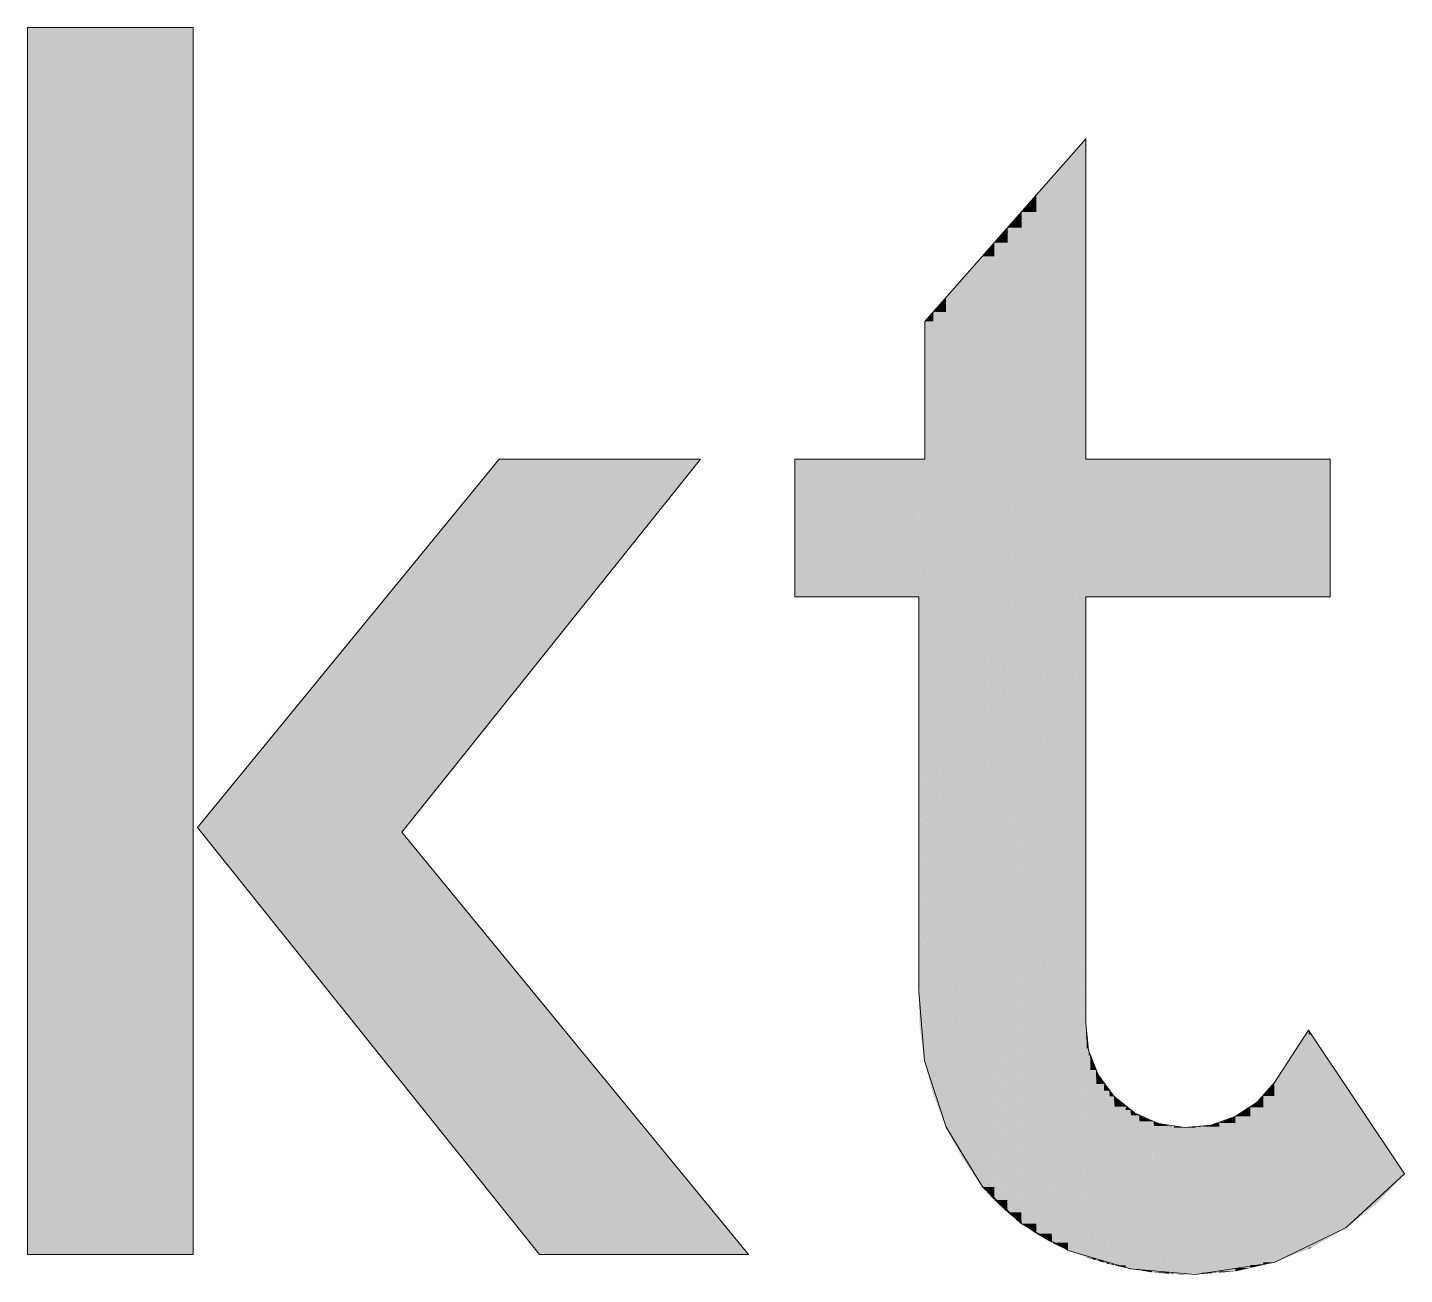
# Model space of a CAD drawing. Extents: x 885 to 2021, y 330 to 1122.
# Drawn here: x 1744.316 to 1748.003, y 644.141 to 647.48 of the extents above; entities that cross this region are included whole.
import ezdxf

# ---------------------------------------------------------------- set-up
doc = ezdxf.new("R2010")
doc.units = 0
doc.layers.get('0').update_dxf_attribs({"lineweight": 25})
doc.layers.add('P11_Plankopf_Ausführung_AF_4_800 Plankopf', color=7, linetype='Continuous', lineweight=25)

# ---------------------------------------------------------------- blocks, each defined once
blk = doc.blocks.new('Referenz-A0T8DITAAL', base_point=(1729.7843, 502.0648))
at = {"layer": 'P11_Plankopf_Ausführung_AF_4_800 Plankopf', "color": 0, "linetype": 'Continuous', "lineweight": 13, "ltscale": 16.9}
for p, q in [((1744.3155, 647.48), (1744.3155, 644.1952)), ((1744.7588, 647.48), (1744.3155, 647.48)), ((1744.7588, 644.1952), (1744.7588, 647.48)), ((1747.1495, 647.1818), (1746.7188, 646.693)), ((1747.1495, 646.3244), (1747.1495, 647.1818)), ((1746.7188, 646.693), (1746.7188, 646.3244)), ((1745.5787, 646.3244), (1744.7711, 645.3386)), ((1745.3178, 645.3261), (1746.1172, 646.3244)), ((1746.1172, 646.3244), (1745.5787, 646.3244)), ((1746.7188, 646.3244), (1746.3706, 646.3244)), ((1746.3706, 646.3244), (1746.3706, 645.9557)), ((1747.804, 646.3244), (1747.1495, 646.3244)), ((1747.804, 645.9557), (1747.804, 646.3244)), ((1746.3706, 645.9557), (1746.7021, 645.9557)), ((1746.7021, 645.9557), (1746.7021, 644.8994)), ((1747.1495, 644.8123), (1747.1495, 645.9557)), ((1747.1495, 645.9557), (1747.804, 645.9557)), ((1744.7711, 645.3386), (1745.6865, 644.1952)), ((1746.2458, 644.1952), (1745.3178, 645.3261)), ((1746.7021, 644.8994), (1746.7174, 644.7132)), ((1747.1495, 644.8123), (1747.1571, 644.7419)), ((1747.746, 644.7959), (1747.6546, 644.655)), ((1748.0028, 644.4107), (1747.746, 644.7959)), ((1747.1571, 644.7419), (1747.1827, 644.6759)), ((1746.7174, 644.7132), (1746.7752, 644.5355)), ((1747.1827, 644.6759), (1747.2246, 644.6188)), ((1747.6079, 644.6031), (1747.6546, 644.655)), ((1747.2246, 644.6188), (1747.2797, 644.5744)), ((1747.2797, 644.5744), (1747.3445, 644.5458)), ((1747.5498, 644.5644), (1747.6079, 644.6031)), ((1746.7752, 644.5355), (1746.8724, 644.3759)), ((1747.3445, 644.5458), (1747.4145, 644.5349)), ((1747.4145, 644.5349), (1747.484, 644.5412)), ((1747.484, 644.5412), (1747.5498, 644.5644)), ((1747.8462, 644.2661), (1748.0028, 644.4107)), ((1746.8724, 644.3759), (1746.9774, 644.2774)), ((1746.9774, 644.2774), (1747.1022, 644.2057)), ((1747.6542, 644.1737), (1747.8462, 644.2661)), ((1747.1022, 644.2057), (1747.2695, 644.1561)), ((1744.3155, 644.1952), (1744.7588, 644.1952)), ((1745.6865, 644.1952), (1746.2458, 644.1952)), ((1747.4435, 644.1415), (1747.6542, 644.1737)), ((1747.2695, 644.1561), (1747.4435, 644.1415))]:
    blk.add_line(p, q, dxfattribs=at)
at = {"layer": 'P11_Plankopf_Ausführung_AF_4_800 Plankopf', "color": 0, "linetype": 'Continuous', "lineweight": 0, "ltscale": 0.0169}
for points in [[(1744.3155, 644.1952), (1744.7588, 644.1952), (1744.3155, 647.48)], [(1744.7588, 644.1952), (1744.7588, 647.48), (1744.3155, 647.48)], [(1747.1495, 647.1281), (1747.1022, 647.1281), (1747.1495, 647.1818)], [(1747.1022, 647.0788), (1747.0588, 647.0788), (1747.1022, 647.1281)], [(1747.1492, 644.2057), (1747.1022, 644.2057), (1747.1022, 647.1281)], [(1747.1495, 646.3244), (1747.1495, 647.1281), (1747.1022, 647.1281)], [(1747.1495, 644.8123), (1747.1395, 644.8123), (1747.1022, 647.1281)], [(1747.1495, 645.9557), (1747.1261, 645.9557), (1747.1022, 647.1281)], [(1747.1495, 646.3244), (1747.1346, 646.3244), (1747.1022, 647.1281)], [(1747.0588, 647.0315), (1747.0171, 647.0315), (1747.0588, 647.0788)], [(1747.1019, 644.2264), (1747.0588, 644.2264), (1747.0588, 647.0788)], [(1747.1022, 644.2057), (1747.1022, 647.0788), (1747.0588, 647.0788)], [(1747.0171, 646.9864), (1746.9774, 646.9864), (1747.0171, 647.0315)], [(1747.0584, 644.2503), (1747.0171, 644.2503), (1747.0171, 647.0315)], [(1747.0588, 644.2264), (1747.0588, 647.0315), (1747.0171, 647.0315)], [(1746.9774, 646.9439), (1746.9399, 646.9439), (1746.9774, 646.9864)], [(1747.0167, 644.2774), (1746.9774, 644.2774), (1746.9774, 646.9864)], [(1747.0171, 644.2503), (1747.0171, 646.9864), (1746.9774, 646.9864)], [(1746.9399, 646.9041), (1746.9048, 646.9041), (1746.9399, 646.9439)], [(1746.9769, 644.3075), (1746.9399, 644.3075), (1746.9399, 646.9439)], [(1746.9774, 644.2774), (1746.9774, 646.9439), (1746.9399, 646.9439)], [(1746.9048, 646.8673), (1746.8724, 646.8673), (1746.9048, 646.9041)], [(1746.9394, 644.3404), (1746.9048, 644.3404), (1746.9048, 646.9041)], [(1746.9399, 644.3075), (1746.9399, 646.9041), (1746.9048, 646.9041)], [(1746.8724, 646.8069), (1746.8191, 646.8069), (1746.8724, 646.8673)], [(1746.9043, 644.3759), (1746.8724, 644.3759), (1746.8724, 646.8673)], [(1746.9048, 644.3404), (1746.9048, 646.8673), (1746.8724, 646.8673)], [(1746.8191, 646.757), (1746.7752, 646.757), (1746.8191, 646.8069)], [(1746.8707, 644.4529), (1746.8191, 644.4529), (1746.8191, 646.8069)], [(1746.8724, 644.3759), (1746.8724, 646.8069), (1746.8191, 646.8069)], [(1746.7752, 646.7183), (1746.7411, 646.7183), (1746.7752, 646.757)], [(1746.8175, 644.5355), (1746.7752, 644.5355), (1746.7752, 646.757)], [(1746.8191, 644.4529), (1746.8191, 646.757), (1746.7752, 646.757)], [(1746.7411, 646.693), (1746.7188, 646.693), (1746.7411, 646.7183)], [(1746.7738, 644.6227), (1746.7411, 644.6227), (1746.7411, 646.7183)], [(1746.7752, 644.5355), (1746.7752, 646.7183), (1746.7411, 646.7183)], [(1746.7228, 646.3244), (1746.7188, 646.3244), (1746.7188, 646.693)], [(1746.7411, 644.6227), (1746.7411, 646.693), (1746.7188, 646.693)], [(1745.5787, 646.0059), (1745.3178, 646.0059), (1745.5787, 646.3244)], [(1745.5787, 645.6519), (1746.1172, 646.3244), (1745.5787, 646.3244)], [(1746.3706, 645.9557), (1746.7021, 645.9557), (1746.3706, 646.3244)], [(1746.7021, 645.9557), (1746.7021, 646.3244), (1746.3706, 646.3244)], [(1746.7026, 645.9557), (1746.7021, 645.9557), (1746.7021, 646.3244)], [(1746.7043, 644.8059), (1746.7043, 646.3244), (1746.7021, 646.3244)], [(1746.7166, 644.8059), (1746.7043, 644.8059), (1746.7043, 646.3244)], [(1746.7174, 644.7132), (1746.7174, 646.3244), (1746.7043, 646.3244)], [(1746.7188, 644.7132), (1746.7174, 644.7132), (1746.7174, 646.3244)], [(1746.7188, 644.7078), (1746.7188, 646.3244), (1746.7174, 646.3244)], [(1746.7411, 644.6227), (1746.7228, 646.3244), (1746.7188, 646.3244)], [(1746.74, 644.7078), (1746.7188, 644.7078), (1746.7188, 646.3244)], [(1747.1495, 645.9557), (1747.1495, 646.3244), (1747.1346, 646.3244)], [(1747.1495, 645.9557), (1747.804, 645.9557), (1747.1495, 646.3244)], [(1747.804, 645.9557), (1747.804, 646.3244), (1747.1495, 646.3244)], [(1745.3178, 645.3386), (1744.7711, 645.3386), (1745.3178, 646.0059)], [(1745.5787, 645.6519), (1745.3178, 645.6519), (1745.3178, 646.0059)], [(1745.5787, 645.6519), (1745.5787, 646.0059), (1745.3178, 646.0059)], [(1746.7043, 644.8059), (1746.7026, 645.9557), (1746.7021, 645.9557)], [(1746.7041, 644.8994), (1746.7021, 644.8994), (1746.7021, 645.9557)], [(1747.1495, 644.8123), (1747.1495, 645.9557), (1747.1261, 645.9557)], [(1745.3178, 645.3261), (1745.5787, 645.6519), (1745.3178, 645.6519)], [(1745.3178, 644.6557), (1745.3178, 645.3386), (1744.7711, 645.3386)], [(1745.5364, 644.6557), (1745.3178, 644.6557), (1745.3178, 645.3261)], [(1745.6865, 644.8768), (1745.4643, 644.8768), (1745.3178, 645.3261)], [(1745.6865, 644.1952), (1745.6865, 644.8768), (1745.4643, 644.8768)], [(1745.6865, 644.1952), (1746.2458, 644.1952), (1745.6865, 644.8768)], [(1746.7043, 644.8059), (1746.7041, 644.8994), (1746.7021, 644.8994)], [(1746.7174, 644.7132), (1746.7166, 644.8059), (1746.7043, 644.8059)], [(1747.1495, 644.1881), (1747.1495, 644.8123), (1747.1395, 644.8123)], [(1747.1519, 644.1881), (1747.1495, 644.1881), (1747.1495, 644.8123)], [(1747.1519, 644.7698), (1747.1497, 644.7698), (1747.1495, 644.8123)], [(1747.746, 644.655), (1747.6546, 644.655), (1747.746, 644.7959)], [(1747.7536, 644.2128), (1747.746, 644.2128), (1747.746, 644.7959)], [(1747.7536, 644.7844), (1747.7461, 644.7844), (1747.746, 644.7959)], [(1747.1519, 644.1872), (1747.1519, 644.7698), (1747.1497, 644.7698)], [(1747.1568, 644.1872), (1747.1519, 644.1872), (1747.1519, 644.7698)], [(1747.1568, 644.7471), (1747.1521, 644.7471), (1747.1519, 644.7698)], [(1747.7536, 644.2128), (1747.7536, 644.7844), (1747.7461, 644.7844)], [(1747.8462, 644.2661), (1747.7536, 644.2661), (1747.7536, 644.7844)], [(1747.8462, 644.6456), (1747.7784, 644.6456), (1747.7536, 644.7844)], [(1747.1568, 644.1854), (1747.1568, 644.7471), (1747.1521, 644.7471)], [(1747.1609, 644.1854), (1747.1568, 644.1854), (1747.1568, 644.7471)], [(1747.1609, 644.7282), (1747.1569, 644.7282), (1747.1568, 644.7471)], [(1747.1609, 644.1842), (1747.1609, 644.7282), (1747.1569, 644.7282)], [(1747.1761, 644.1842), (1747.1609, 644.1842), (1747.1609, 644.7282)], [(1747.1763, 644.6885), (1747.162, 644.6885), (1747.1609, 644.7282)], [(1746.7188, 644.7078), (1746.7188, 644.7132), (1746.7174, 644.7132)], [(1746.7411, 644.6227), (1746.74, 644.7078), (1746.7188, 644.7078)], [(1747.1763, 644.1796), (1747.1763, 644.6885), (1747.162, 644.6885)], [(1747.1974, 644.1796), (1747.1763, 644.1796), (1747.1763, 644.6885)], [(1747.1977, 644.6518), (1747.1778, 644.6518), (1747.1763, 644.6885)], [(1745.6865, 644.1952), (1745.5364, 644.6557), (1745.3178, 644.6557)], [(1747.1977, 644.1733), (1747.1977, 644.6518), (1747.1778, 644.6518)], [(1747.2125, 644.1733), (1747.1977, 644.1733), (1747.1977, 644.6518)], [(1747.2127, 644.6333), (1747.1982, 644.6333), (1747.1977, 644.6518)], [(1747.6542, 644.6191), (1747.6249, 644.6191), (1747.6542, 644.6545)], [(1747.6546, 644.6545), (1747.6542, 644.6545), (1747.6546, 644.655)], [(1747.6546, 644.1739), (1747.6542, 644.1739), (1747.6542, 644.6545)], [(1747.6546, 644.1739), (1747.6546, 644.6545), (1747.6542, 644.6545)], [(1747.746, 644.2098), (1747.6546, 644.2098), (1747.6546, 644.655)], [(1747.746, 644.2098), (1747.746, 644.655), (1747.6546, 644.655)], [(1747.8462, 644.2661), (1747.8462, 644.6456), (1747.7784, 644.6456)], [(1747.9299, 644.3326), (1747.8462, 644.3326), (1747.8462, 644.6456)], [(1747.9299, 644.5201), (1747.8797, 644.5201), (1747.8462, 644.6456)], [(1746.7752, 644.5355), (1746.7738, 644.6227), (1746.7411, 644.6227)], [(1747.2127, 644.1688), (1747.2127, 644.6333), (1747.1982, 644.6333)], [(1747.2245, 644.1688), (1747.2127, 644.1688), (1747.2127, 644.6333)], [(1747.2246, 644.6188), (1747.213, 644.6188), (1747.2127, 644.6333)], [(1747.2246, 644.1661), (1747.2246, 644.6188), (1747.213, 644.6188)], [(1747.2558, 644.1661), (1747.2246, 644.1661), (1747.2246, 644.6188)], [(1747.2563, 644.5904), (1747.2265, 644.5904), (1747.2246, 644.6188)], [(1747.6249, 644.5886), (1747.5896, 644.5886), (1747.6249, 644.6191)], [(1747.6542, 644.1737), (1747.6249, 644.1737), (1747.6249, 644.6191)], [(1747.6542, 644.1737), (1747.6542, 644.6191), (1747.6249, 644.6191)], [(1747.2563, 644.159), (1747.2563, 644.5904), (1747.2265, 644.5904)], [(1747.2695, 644.159), (1747.2563, 644.159), (1747.2563, 644.5904)], [(1747.2695, 644.5818), (1747.2565, 644.5818), (1747.2563, 644.5904)], [(1747.2695, 644.1561), (1747.2695, 644.5818), (1747.2565, 644.5818)], [(1747.2919, 644.1561), (1747.2695, 644.1561), (1747.2695, 644.5818)], [(1747.2921, 644.5673), (1747.2703, 644.5673), (1747.2695, 644.5818)], [(1747.5896, 644.5645), (1747.55, 644.5645), (1747.5896, 644.5886)], [(1747.6249, 644.167), (1747.5896, 644.167), (1747.5896, 644.5886)], [(1747.6249, 644.167), (1747.6249, 644.5886), (1747.5896, 644.5886)], [(1746.8191, 644.4529), (1746.8175, 644.5355), (1746.7752, 644.5355)], [(1747.2921, 644.1526), (1747.2921, 644.5673), (1747.2703, 644.5673)], [(1747.3267, 644.1526), (1747.2921, 644.1526), (1747.2921, 644.5673)], [(1747.3271, 644.5518), (1747.2934, 644.5518), (1747.2921, 644.5673)], [(1747.3271, 644.1473), (1747.3271, 644.5518), (1747.2934, 644.5518)], [(1747.331, 644.1473), (1747.3271, 644.1473), (1747.3271, 644.5518)], [(1747.331, 644.5501), (1747.3272, 644.5501), (1747.3271, 644.5518)], [(1747.331, 644.1469), (1747.331, 644.5501), (1747.3272, 644.5501)], [(1747.3718, 644.1469), (1747.331, 644.1469), (1747.331, 644.5501)], [(1747.3722, 644.5393), (1747.3321, 644.5393), (1747.331, 644.5501)], [(1747.3722, 644.1435), (1747.3722, 644.5393), (1747.3321, 644.5393)], [(1747.3852, 644.1435), (1747.3722, 644.1435), (1747.3722, 644.5393)], [(1747.3852, 644.5379), (1747.3722, 644.5379), (1747.3722, 644.5393)], [(1747.3852, 644.1424), (1747.3852, 644.5379), (1747.3722, 644.5379)], [(1747.4145, 644.1424), (1747.3852, 644.1424), (1747.3852, 644.5379)], [(1747.4145, 644.5349), (1747.3854, 644.5349), (1747.3852, 644.5379)], [(1747.4435, 644.5349), (1747.4145, 644.5349), (1747.4435, 644.5363)], [(1747.461, 644.5363), (1747.4435, 644.5363), (1747.461, 644.5372)], [(1747.461, 644.1428), (1747.4435, 644.1428), (1747.4435, 644.5363)], [(1747.461, 644.1428), (1747.461, 644.5363), (1747.4435, 644.5363)], [(1747.5066, 644.5372), (1747.461, 644.5372), (1747.5066, 644.5471)], [(1747.5066, 644.1464), (1747.461, 644.1464), (1747.461, 644.5372)], [(1747.5066, 644.1464), (1747.5066, 644.5372), (1747.461, 644.5372)], [(1747.5498, 644.5471), (1747.5066, 644.5471), (1747.5498, 644.5644)], [(1747.5498, 644.1497), (1747.5066, 644.1497), (1747.5066, 644.5471)], [(1747.5498, 644.1497), (1747.5498, 644.5471), (1747.5066, 644.5471)], [(1747.55, 644.5644), (1747.5498, 644.5644), (1747.55, 644.5645)], [(1747.55, 644.1497), (1747.5498, 644.1497), (1747.5498, 644.5644)], [(1747.55, 644.1497), (1747.55, 644.5644), (1747.5498, 644.5644)], [(1747.5896, 644.1589), (1747.55, 644.1589), (1747.55, 644.5645)], [(1747.5896, 644.1589), (1747.5896, 644.5645), (1747.55, 644.5645)], [(1747.4145, 644.1419), (1747.4145, 644.5349), (1747.3854, 644.5349)], [(1747.4435, 644.1419), (1747.4145, 644.1419), (1747.4145, 644.5349)], [(1747.4435, 644.1415), (1747.4435, 644.5349), (1747.4145, 644.5349)], [(1747.9299, 644.3326), (1747.9299, 644.5201), (1747.8797, 644.5201)], [(1748.0028, 644.4107), (1747.9299, 644.4107), (1747.9299, 644.5201)], [(1746.8724, 644.3759), (1746.8707, 644.4529), (1746.8191, 644.4529)], [(1747.9299, 644.3326), (1748.0028, 644.4107), (1747.9299, 644.4107)], [(1746.9048, 644.3404), (1746.9043, 644.3759), (1746.8724, 644.3759)], [(1746.9399, 644.3075), (1746.9394, 644.3404), (1746.9048, 644.3404)], [(1747.8462, 644.2661), (1747.9299, 644.3326), (1747.8462, 644.3326)], [(1746.9774, 644.2774), (1746.9769, 644.3075), (1746.9399, 644.3075)], [(1747.0171, 644.2503), (1747.0167, 644.2774), (1746.9774, 644.2774)], [(1747.0588, 644.2264), (1747.0584, 644.2503), (1747.0171, 644.2503)], [(1747.7536, 644.2128), (1747.8462, 644.2661), (1747.7536, 644.2661)], [(1747.1022, 644.2057), (1747.1019, 644.2264), (1747.0588, 644.2264)], [(1747.1495, 644.1881), (1747.1492, 644.2057), (1747.1022, 644.2057)], [(1747.6546, 644.1739), (1747.746, 644.2098), (1747.6546, 644.2098)], [(1747.746, 644.2098), (1747.7536, 644.2128), (1747.746, 644.2128)], [(1747.1519, 644.1872), (1747.1519, 644.1881), (1747.1495, 644.1881)], [(1747.1568, 644.1854), (1747.1568, 644.1872), (1747.1519, 644.1872)], [(1747.1609, 644.1842), (1747.1609, 644.1854), (1747.1568, 644.1854)], [(1747.1763, 644.1796), (1747.1761, 644.1842), (1747.1609, 644.1842)], [(1747.1977, 644.1733), (1747.1974, 644.1796), (1747.1763, 644.1796)], [(1747.2127, 644.1688), (1747.2125, 644.1733), (1747.1977, 644.1733)], [(1747.2246, 644.1661), (1747.2245, 644.1688), (1747.2127, 644.1688)], [(1747.5896, 644.1589), (1747.6249, 644.167), (1747.5896, 644.167)], [(1747.6249, 644.167), (1747.6542, 644.1737), (1747.6249, 644.1737)], [(1747.6542, 644.1737), (1747.6546, 644.1739), (1747.6542, 644.1739)], [(1747.2563, 644.159), (1747.2558, 644.1661), (1747.2246, 644.1661)], [(1747.2695, 644.1561), (1747.2695, 644.159), (1747.2563, 644.159)], [(1747.2921, 644.1526), (1747.2919, 644.1561), (1747.2695, 644.1561)], [(1747.3271, 644.1473), (1747.3267, 644.1526), (1747.2921, 644.1526)], [(1747.331, 644.1469), (1747.331, 644.1473), (1747.3271, 644.1473)], [(1747.3722, 644.1435), (1747.3718, 644.1469), (1747.331, 644.1469)], [(1747.3852, 644.1424), (1747.3852, 644.1435), (1747.3722, 644.1435)], [(1747.4145, 644.1419), (1747.4145, 644.1424), (1747.3852, 644.1424)], [(1747.4435, 644.1415), (1747.4435, 644.1419), (1747.4145, 644.1419)], [(1747.4435, 644.1415), (1747.461, 644.1428), (1747.4435, 644.1428)], [(1747.461, 644.1428), (1747.5066, 644.1464), (1747.461, 644.1464)], [(1747.5066, 644.1464), (1747.5498, 644.1497), (1747.5066, 644.1497)], [(1747.5498, 644.1497), (1747.55, 644.1497), (1747.5498, 644.1497)], [(1747.55, 644.1497), (1747.5896, 644.1589), (1747.55, 644.1589)]]:
    blk.add_solid(points, dxfattribs=at)

msp = doc.modelspace()

# ---------------------------------------------------------------- block references
at = {"color": 8, "lineweight": 25, "ltscale": 0.25, "true_color": 0x808080}
msp.add_blockref('Referenz-A0T8DITAAL', (1729.7843, 502.0648), dxfattribs=at)

doc.saveas('drawing.dxf')
